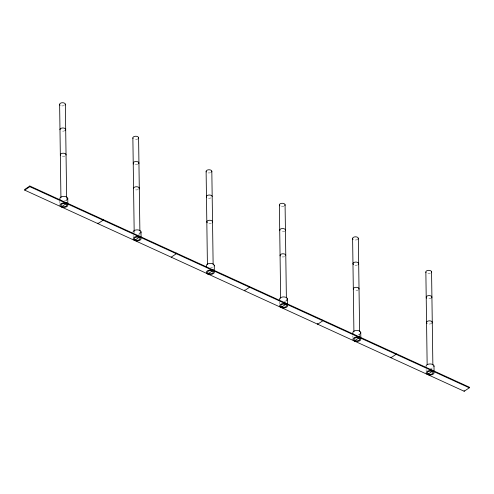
<?xml version="1.0" encoding="UTF-8"?>
<svg xmlns="http://www.w3.org/2000/svg" width="494" height="494" viewBox="0 0 494 494"><rect width="100%" height="100%" fill="white"/><g stroke="black" fill="none" stroke-linecap="round" stroke-linejoin="round"><path stroke-width="0.37" stroke-dasharray="2.47 1.85" d="M426.106 369.382L426.124 370.871M359.657 333.753L359.688 336.044M352.858 335.858L352.877 337.346M286.39 298.703L286.427 301.754M279.598 301.593L279.635 303.822M139.907 232.421L139.95 235.471M134.17 231.229L134.195 232.754M133.121 235.292L133.139 236.774M66.647 198.131L66.69 201.188M59.86 201.021L59.891 203.256M432.312 367.974A3.983 2.223 -0.8 0 1 430.379 368.388M431.614 323.434A2.865 1.599 -0.8 0 1 428.205 323.885M430.36 273.225A2.865 1.599 -0.8 0 1 426.872 273.176M431.262 298.185A2.865 1.599 -0.8 0 1 427.224 298.425M359.836 334.049A3.983 2.223 -0.8 0 1 358.144 334.728M358.366 289.91A2.865 1.599 -0.8 0 1 354.328 290.145M357.662 239.417A2.865 1.599 -0.8 0 1 353.624 239.652M357.465 264.951A2.865 1.599 -0.8 0 1 354.612 265.117M286.588 300.525A3.983 2.223 -0.8 0 1 283.883 301.34M284.569 256.67A2.865 1.599 -0.8 0 1 281.086 256.621M283.865 206.177A2.865 1.599 -0.8 0 1 280.376 206.128M284.772 231.136A2.865 1.599 -0.8 0 1 280.734 231.377M212.574 267.402A3.983 2.223 -0.8 0 1 210.642 267.816M211.327 223.146A2.865 1.599 -0.8 0 1 207.838 223.097M210.617 172.659A2.865 1.599 -0.8 0 1 207.134 172.61M210.969 197.903A2.865 1.599 -0.8 0 1 207.486 197.853M140.092 233.477A3.983 2.223 -0.8 0 1 138.406 234.156M138.079 189.628A2.865 1.599 -0.8 0 1 134.59 189.573M137.925 138.845A2.865 1.599 -0.8 0 1 133.886 139.086M137.727 164.379A2.865 1.599 -0.8 0 1 134.868 164.545M66.851 199.959A3.983 2.223 -0.8 0 1 64.146 200.768M64.831 156.104A2.865 1.599 -0.8 0 1 61.342 156.055M64.127 105.611A2.865 1.599 -0.8 0 1 61.268 105.778M65.029 130.57A2.865 1.599 -0.8 0 1 60.99 130.805"/><path stroke-width="0.74" d="M29.813 186.016L24.7 189.474L24.706 190.134L464.187 391.273L469.3 387.821L469.294 387.16L29.813 186.016L29.825 186.676L24.706 190.134M61.33 206.893A3.983 2.223 -0.8 0 0 67.808 205.516A3.983 2.223 -0.8 0 0 62.522 203.096A3.983 2.223 -0.8 0 0 61.33 206.893L66.443 203.442L66.437 202.781M171.202 257.183L176.315 253.725L176.309 253.064M427.563 374.514A3.983 2.223 -0.8 0 0 434.041 373.131A3.983 2.223 -0.8 0 0 428.755 370.71A3.983 2.223 -0.8 0 0 427.563 374.514L432.676 371.056L432.67 370.395M29.825 186.676L469.3 387.821M464.175 390.612L464.187 391.273M433.991 365.943L434.065 371.148M431.565 271.768L432.868 364.986M425.859 272.101L427.149 364.56M396.046 353.636L396.052 354.297L390.939 357.749L390.933 357.088M360.75 332.419L360.818 337.624M358.323 238.244L359.626 331.462M359.422 336.871L359.428 337.532L354.315 340.99L354.309 340.329M352.611 238.577L353.914 331.801M322.798 320.112L322.81 320.773L317.691 324.225L317.685 323.564M287.502 298.895L287.582 304.841M285.075 204.72L286.378 297.938M286.174 303.353L286.187 304.014L281.074 307.466L281.061 306.805M279.363 205.053L280.666 298.277M249.55 286.588L249.563 287.249L244.45 290.707L244.437 290.04M214.254 265.371L214.34 271.323M211.827 171.196L213.13 264.413M212.926 269.829L212.939 270.49L207.826 273.942L207.813 273.281M206.115 171.529L207.418 264.753M141.006 231.847L141.08 237.052M138.586 137.672L139.882 230.896M139.685 236.305L139.691 236.966L134.578 240.417L134.572 239.757M132.874 138.005L134.17 231.229M103.061 219.54L103.067 220.201L97.954 223.659L97.948 222.998M67.764 198.329L67.832 203.528M65.338 104.148L66.641 197.372M59.626 104.487L60.929 197.705M430.799 369.932A3.983 2.223 -0.8 0 1 433.849 371.327M426.063 366.412A3.983 2.223 -0.8 0 1 430.2 363.954A3.983 2.223 -0.8 0 1 433.948 366.523M427.069 323.366A2.865 1.599 -0.8 0 1 429.163 320.834A2.865 1.599 -0.8 0 1 432.015 323.076M426.019 272.509A2.865 1.599 -0.8 0 1 428.459 270.342A2.865 1.599 -0.8 0 1 431.534 272.182M426.717 298.123A2.865 1.599 -0.8 0 1 428.811 295.591A2.865 1.599 -0.8 0 1 431.663 297.826M357.551 336.408A3.983 2.223 -0.8 0 1 360.608 337.803M353.043 333.45A3.983 2.223 -0.8 0 1 356.952 330.43A3.983 2.223 -0.8 0 1 360.392 333.555M353.476 289.478A2.865 1.599 -0.8 0 1 355.921 287.31A2.865 1.599 -0.8 0 1 358.996 289.151M353.117 239.349A2.865 1.599 -0.8 0 1 355.211 236.817A2.865 1.599 -0.8 0 1 358.064 239.059M353.469 264.599A2.865 1.599 -0.8 0 1 355.569 262.067A2.865 1.599 -0.8 0 1 358.416 264.309M284.309 302.884A3.983 2.223 -0.8 0 1 287.36 304.279M279.795 299.926A3.983 2.223 -0.8 0 1 283.704 296.906A3.983 2.223 -0.8 0 1 287.144 300.031M280.234 255.954A2.865 1.599 -0.8 0 1 282.302 253.823A2.865 1.599 -0.8 0 1 285.779 255.213M279.876 205.825A2.865 1.599 -0.8 0 1 281.969 203.293A2.865 1.599 -0.8 0 1 284.816 205.535M279.882 230.704A2.865 1.599 -0.8 0 1 282.321 228.543A2.865 1.599 -0.8 0 1 285.396 230.383M211.062 269.36A3.983 2.223 -0.8 0 1 213.63 270.249M206.548 266.402A3.983 2.223 -0.8 0 1 209.938 263.395A3.983 2.223 -0.8 0 1 214.211 265.951M207.332 222.794A2.865 1.599 -0.8 0 1 209.425 220.262A2.865 1.599 -0.8 0 1 212.278 222.504M206.282 171.937A2.865 1.599 -0.8 0 1 209.098 169.763A2.865 1.599 -0.8 0 1 211.574 172.011M206.634 197.186A2.865 1.599 -0.8 0 1 208.703 195.056A2.865 1.599 -0.8 0 1 212.179 196.439M138.808 236.002A3.983 2.223 -0.8 0 1 140.864 237.231M133.077 232.316A3.983 2.223 -0.8 0 1 137.733 229.889A3.983 2.223 -0.8 0 1 140.654 232.983M133.578 188.498A2.865 1.599 -0.8 0 1 136.931 186.751A2.865 1.599 -0.8 0 1 139.03 188.98M133.034 138.413A2.865 1.599 -0.8 0 1 135.473 136.251A2.865 1.599 -0.8 0 1 138.548 138.092M133.732 164.027A2.865 1.599 -0.8 0 1 135.825 161.495A2.865 1.599 -0.8 0 1 138.678 163.736M65.56 202.478A3.983 2.223 -0.8 0 1 67.141 203.201M60.058 199.354A3.983 2.223 -0.8 0 1 63.967 196.34A3.983 2.223 -0.8 0 1 67.406 199.459M60.49 155.382A2.865 1.599 -0.8 0 1 62.936 153.22A2.865 1.599 -0.8 0 1 66.011 155.06M60.132 105.259A2.865 1.599 -0.8 0 1 62.232 102.727A2.865 1.599 -0.8 0 1 65.078 104.969M59.978 129.731A2.865 1.599 -0.8 0 1 63.331 127.983A2.865 1.599 -0.8 0 1 65.43 130.212M428.279 374.026A2.865 1.599 -0.8 0 0 432.942 373.032A2.865 1.599 -0.8 0 0 429.138 371.29A2.865 1.599 -0.8 0 0 428.279 374.026M354.315 340.99A3.983 2.223 -0.8 0 0 360.793 339.606A3.983 2.223 -0.8 0 0 355.507 337.186A3.983 2.223 -0.8 0 0 354.315 340.99M355.032 340.508A2.865 1.599 -0.8 0 0 359.7 339.514A2.865 1.599 -0.8 0 0 355.89 337.766A2.865 1.599 -0.8 0 0 355.032 340.508M281.074 307.466A3.983 2.223 -0.8 0 0 287.551 306.082A3.983 2.223 -0.8 0 0 282.265 303.668A3.983 2.223 -0.8 0 0 281.074 307.466M281.79 306.984A2.865 1.599 -0.8 0 0 286.452 305.99A2.865 1.599 -0.8 0 0 282.642 304.248A2.865 1.599 -0.8 0 0 281.79 306.984M207.826 273.942A3.983 2.223 -0.8 0 0 214.303 272.558A3.983 2.223 -0.8 0 0 209.018 270.144A3.983 2.223 -0.8 0 0 207.826 273.942M208.542 273.46A2.865 1.599 -0.8 0 0 213.204 272.466A2.865 1.599 -0.8 0 0 209.4 270.724A2.865 1.599 -0.8 0 0 208.542 273.46M134.578 240.417A3.983 2.223 -0.8 0 0 141.056 239.04A3.983 2.223 -0.8 0 0 135.77 236.62A3.983 2.223 -0.8 0 0 134.578 240.417M135.294 239.936A2.865 1.599 -0.8 0 0 139.956 238.942A2.865 1.599 -0.8 0 0 136.153 237.2A2.865 1.599 -0.8 0 0 135.294 239.936M62.046 206.412A2.865 1.599 -0.8 0 0 66.715 205.418A2.865 1.599 -0.8 0 0 62.905 203.676A2.865 1.599 -0.8 0 0 62.046 206.412"/></g></svg>
